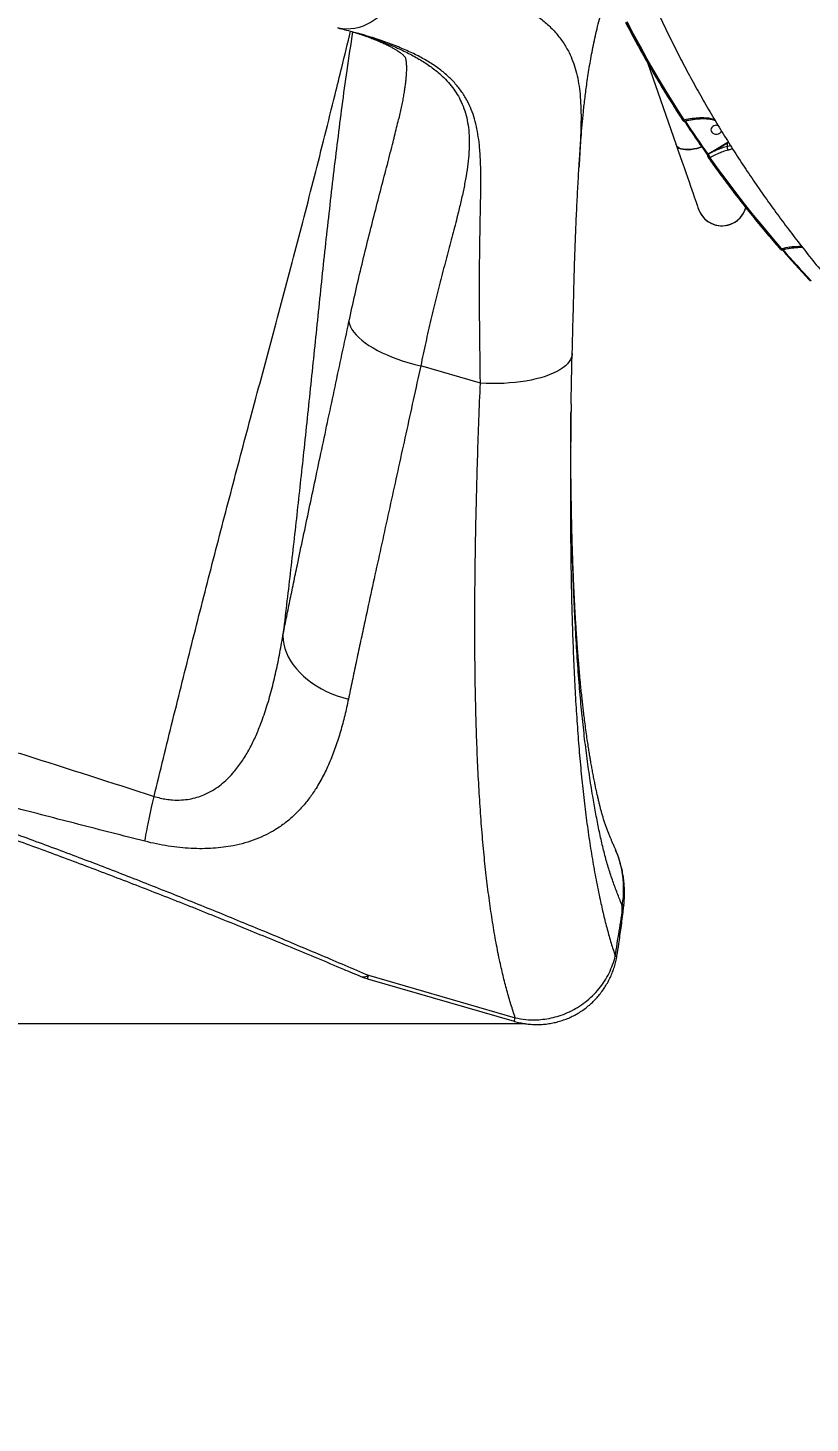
# Model space of a CAD drawing. Header units: millimetres. Extents: x -7151 to 6134, y -5040 to 5562.
# Drawn here: x -3624 to -2961, y -2077 to -895 of the extents above; entities that cross this region are included whole.
import ezdxf

# ---------------------------------------------------------------- set-up
doc = ezdxf.new("R2010")
doc.units = ezdxf.units.MM
for name, color, linetype in [('DIKOM_ОБЪЕКТ', 7, 'Continuous'), ('DIKOM_РАЗМЕР_ЗОНА', 7, 'Continuous'), ('DIKOM_РАЗМЕР_ОБЪЕКТА', 7, 'Continuous')]:
    doc.layers.add(name, color=color, linetype=linetype)
doc.styles.add('style1', font='arial.ttf', dxfattribs={"width": 0.8})
doc.dimstyles.new('1-50', dxfattribs={"dimtxt": 300, "dimasz": 200, "dimexe": 100, "dimexo": 0, "dimgap": 100, "dimtad": 1, "dimtxsty": 'style1', "dimcen": 200, "dimclrd": 7, "dimclre": 7, "dimclrt": 7, "dimadec": 1, "dimazin": 2, "dimtfac": 1, "dimtmove": 0, "dimatfit": 2, "dimfxl": 0, "dimlwd": 25, "dimlwe": 18, "dimarcsym": 0})

# ---------------------------------------------------------------- blocks, each defined once
blk = doc.blocks.new('*D0')
at = {"layer": 'Defpoints', "color": 0, "transparency": 16777216}
for p in [(4133.5, 168.7), (-4567.5, -1241.1), (4133.5, -4153.1)]:
    blk.add_point(p, dxfattribs=at)
at = {"layer": 'DIKOM_РАЗМЕР_ОБЪЕКТА', "color": 7, "lineweight": 18, "transparency": 16777216}
for p, q in [((4133.5, 168.7), (4133.5, -4253.1)), ((-4567.5, -1241.1), (-4567.5, -4253.1))]:
    blk.add_line(p, q, dxfattribs=at)
at = {"layer": 'DIKOM_РАЗМЕР_ОБЪЕКТА', "color": 7, "lineweight": 25, "transparency": 16777216}
blk.add_line((-4367.5, -4153.1), (3933.5, -4153.1), dxfattribs=at)
at = {"layer": 'DIKOM_РАЗМЕР_ОБЪЕКТА', "color": 7, "transparency": 16777216}
for points in [[(-4367.5, -4119.8), (-4367.5, -4186.5), (-4567.5, -4153.1)], [(3933.5, -4119.8), (3933.5, -4186.5), (4133.5, -4153.1)]]:
    blk.add_solid(points, dxfattribs=at)
at = {"layer": 'DIKOM_РАЗМЕР_ОБЪЕКТА', "color": 7, "transparency": 16777216, "insert": (150.6, -3899.9), "char_height": 300, "attachment_point": 5, "style": 'style1'}
blk.add_mtext('8700', dxfattribs=at)
blk = doc.blocks.new('*D1')
at = {"layer": 'Defpoints', "color": 0, "transparency": 16777216}
for p in [(-2392.4, 3674.7), (-6010.8, -1738.9), (-3202.9, -1738.9)]:
    blk.add_point(p, dxfattribs=at)
at = {"layer": 'DIKOM_РАЗМЕР_ОБЪЕКТА', "color": 7, "lineweight": 18, "transparency": 16777216}
for p, q in [((-2392.4, 3674.7), (-6110.8, 3674.7)), ((-3202.9, -1738.9), (-6110.8, -1738.9))]:
    blk.add_line(p, q, dxfattribs=at)
at = {"layer": 'DIKOM_РАЗМЕР_ОБЪЕКТА', "color": 7, "lineweight": 25, "transparency": 16777216}
blk.add_line((-6010.8, 3474.7), (-6010.8, -1538.9), dxfattribs=at)
at = {"layer": 'DIKOM_РАЗМЕР_ОБЪЕКТА', "color": 7, "transparency": 16777216}
for points in [[(-6044.2, 3474.7), (-5977.5, 3474.7), (-6010.8, 3674.7)], [(-6044.2, -1538.9), (-5977.5, -1538.9), (-6010.8, -1738.9)]]:
    blk.add_solid(points, dxfattribs=at)
at = {"layer": 'DIKOM_РАЗМЕР_ОБЪЕКТА', "color": 7, "transparency": 16777216, "insert": (-6264, 967.9), "char_height": 300, "attachment_point": 5, "rotation": 90, "style": 'style1'}
blk.add_mtext('5400', dxfattribs=at)
blk = doc.blocks.new('*D2')
at = {"layer": 'Defpoints', "color": 0, "transparency": 16777216}
for p in [(-3409.2, 5551.1), (-6701.2, -3742.7), (-3065.4, -3742.7)]:
    blk.add_point(p, dxfattribs=at)
at = {"layer": 'DIKOM_РАЗМЕР_ЗОНА', "color": 7, "lineweight": 18, "transparency": 16777216}
for p, q in [((-3409.2, 5551.1), (-6801.2, 5551.1)), ((-3065.4, -3742.7), (-6801.2, -3742.7))]:
    blk.add_line(p, q, dxfattribs=at)
at = {"layer": 'DIKOM_РАЗМЕР_ЗОНА', "color": 7, "lineweight": 25, "transparency": 16777216}
blk.add_line((-6701.2, 5351.1), (-6701.2, -3542.7), dxfattribs=at)
at = {"layer": 'DIKOM_РАЗМЕР_ЗОНА', "color": 7, "transparency": 16777216}
for points in [[(-6734.5, 5351.1), (-6667.8, 5351.1), (-6701.2, 5551.1)], [(-6734.5, -3542.7), (-6667.8, -3542.7), (-6701.2, -3742.7)]]:
    blk.add_solid(points, dxfattribs=at)
at = {"layer": 'DIKOM_РАЗМЕР_ЗОНА', "color": 7, "transparency": 16777216, "insert": (-6954.4, 885.9), "char_height": 300, "attachment_point": 5, "rotation": 90, "style": 'style1'}
blk.add_mtext('9300', dxfattribs=at)
blk = doc.blocks.new('*D3')
at = {"layer": 'Defpoints', "color": 0, "transparency": 16777216}
for p in [(6133.5, 253.2), (-5802.5, -2467.2), (6133.5, -4939.8)]:
    blk.add_point(p, dxfattribs=at)
at = {"layer": 'DIKOM_РАЗМЕР_ЗОНА', "color": 7, "lineweight": 18, "transparency": 16777216}
for p, q in [((6133.5, 253.2), (6133.5, -5039.8)), ((-5802.5, -2467.2), (-5802.5, -5039.8))]:
    blk.add_line(p, q, dxfattribs=at)
at = {"layer": 'DIKOM_РАЗМЕР_ЗОНА', "color": 7, "lineweight": 25, "transparency": 16777216}
blk.add_line((-5602.5, -4939.8), (5933.5, -4939.8), dxfattribs=at)
at = {"layer": 'DIKOM_РАЗМЕР_ЗОНА', "color": 7, "transparency": 16777216}
for points in [[(-5602.5, -4906.4), (-5602.5, -4973.1), (-5802.5, -4939.8)], [(5933.5, -4906.4), (5933.5, -4973.1), (6133.5, -4939.8)]]:
    blk.add_solid(points, dxfattribs=at)
at = {"layer": 'DIKOM_РАЗМЕР_ЗОНА', "color": 7, "transparency": 16777216, "insert": (186.6, -4686.6), "char_height": 300, "attachment_point": 5, "style": 'style1'}
blk.add_mtext('11950', dxfattribs=at)

msp = doc.modelspace()

# ---------------------------------------------------------------- linework, layer by layer
at = {"layer": 'DIKOM_ОБЪЕКТ', "color": 7, "linetype": 'Continuous', "lineweight": 15}
for p, q in [((-3343.772, -899.807), (-3344.45, -899.607)), ((-3099.321, -924.185), (-3074.931, -994.083)), ((-3310.236, -972.588), (-3310.087, -971.943)), ((-3069.563, -972.895), (-3069.569, -972.885)), ((-3068.735, -972.905), (-3068.088, -972.749)), ((-3067.896, -973.888), (-3067.479, -973.787)), ((-3067.479, -973.787), (-3067.488, -973.789)), ((-3042.476, -998.474), (-3031.575, -992.106)), ((-3031.291, -992.725), (-3042.192, -999.092)), ((-3031.575, -992.106), (-3030.749, -991.583)), ((-3031.331, -995.178), (-3031.291, -992.725)), ((-3030.405, -992.162), (-3031.291, -992.725)), ((-3048.187, -1001.852), (-3047.771, -1001.609)), ((-3047.489, -1002.177), (-3047.97, -1002.457)), ((-3047.771, -1001.609), (-3042.476, -998.474)), ((-3046.082, -1005.014), (-3046.622, -1005.329)), ((-3047.457, -1005.289), (-3047.426, -1005.334)), ((-2986.999, -1082.115), (-2987.006, -1082.105)), ((-2986.252, -1082.017), (-2985.582, -1081.855)), ((-2985.249, -1082.959), (-2984.973, -1082.893)), ((-2984.973, -1082.893), (-2984.988, -1082.895)), ((-3240.829, -1196.025), (-3291.383, -1181.372)), ((-3125.982, -1592.315), (-3126.216, -1591.792)), ((-3125.357, -1593.712), (-3126.184, -1591.778)), ((-3120.533, -1639.204), (-3120.537, -1639.245)), ((-3336.608, -1700.787), (-3212.11, -1736.873)), ((-3335.758, -1697.858), (-3211.261, -1733.944))]:
    msp.add_line(p, q, dxfattribs=at)
at = {"layer": 'DIKOM_ОБЪЕКТ', "color": 7, "linetype": 'Continuous', "lineweight": 15, "flags": 128}
for points in [[(-3299.613, -842.753), (-3301.13, -847.481), (-3302.867, -852.105), (-3304.816, -856.603), (-3306.967, -860.951), (-3309.309, -865.127), (-3311.829, -869.111), (-3314.516, -872.882), (-3317.356, -876.422), (-3320.333, -879.711), (-3323.434, -882.734), (-3326.643, -885.476), (-3329.943, -887.922), (-3333.318, -890.06), (-3336.75, -891.879), (-3340.223, -893.371), (-3343.718, -894.527), (-3347.218, -895.342), (-3350.706, -895.811), (-3354.163, -895.932), (-3357.573, -895.705), (-3360.917, -895.131), (-3361.62, -894.964)], [(-3117.065, -890.111), (-3111.524, -900.654), (-3105.838, -911.144), (-3100.009, -921.58), (-3094.037, -931.961), (-3087.923, -942.286), (-3081.667, -952.552), (-3075.271, -962.759), (-3068.735, -972.905)], [(-3068.088, -972.749), (-3074.638, -962.583), (-3081.048, -952.356), (-3087.317, -942.07), (-3093.443, -931.725), (-3099.428, -921.323), (-3105.268, -910.866), (-3110.964, -900.354), (-3116.515, -889.79)], [(-3068.735, -972.905), (-3068.902, -972.97), (-3069.062, -973.011), (-3069.21, -973.029), (-3069.341, -973.022), (-3069.449, -972.99), (-3069.53, -972.935), (-3069.563, -972.895)], [(-3067.355, -973.748), (-3065.018, -977.288), (-3062.665, -980.821), (-3060.294, -984.346), (-3057.906, -987.863), (-3055.502, -991.373), (-3053.081, -994.874), (-3050.642, -998.367), (-3048.187, -1001.852)], [(-3042.881, -977.897), (-3043.941, -978.488), (-3044.756, -979.305), (-3045.26, -980.28), (-3045.411, -981.336), (-3045.198, -982.386), (-3044.638, -983.345), (-3043.777, -984.137), (-3042.683, -984.695), (-3041.445, -984.977), (-3040.165, -984.957), (-3038.945, -984.639), (-3037.885, -984.048), (-3037.069, -983.232), (-3036.568, -982.264)], [(-3074.931, -994.083), (-3073.174, -999.119), (-3071.473, -1003.994), (-3069.834, -1008.691), (-3068.263, -1013.194), (-3066.765, -1017.487), (-3065.345, -1021.555), (-3064.01, -1025.382), (-3062.763, -1028.955), (-3061.609, -1032.262), (-3060.553, -1035.29), (-3059.597, -1038.03), (-3058.745, -1040.471), (-3058.001, -1042.604), (-3057.366, -1044.422), (-3056.844, -1045.918), (-3056.436, -1047.088), (-3056.143, -1047.926), (-3055.967, -1048.43), (-3055.909, -1048.598)], [(-3053.225, -995.896), (-3054.792, -996.376), (-3057.411, -997.05), (-3059.99, -997.554), (-3062.485, -997.881), (-3064.854, -998.025), (-3067.056, -997.982), (-3069.054, -997.755), (-3070.813, -997.346), (-3072.303, -996.764), (-3073.499, -996.017), (-3074.38, -995.118), (-3074.931, -994.083)], [(-3074.931, -994.083), (-3074.38, -995.118), (-3073.499, -996.017), (-3072.303, -996.764), (-3070.813, -997.346), (-3069.054, -997.755), (-3067.056, -997.982), (-3064.854, -998.025), (-3062.485, -997.881), (-3059.99, -997.554), (-3057.411, -997.05), (-3054.792, -996.376), (-3053.197, -995.887)], [(-3048.187, -1001.852), (-3048.351, -1001.922), (-3048.509, -1001.968), (-3048.655, -1001.99), (-3048.783, -1001.986), (-3048.889, -1001.957), (-3048.969, -1001.903), (-3048.994, -1001.873)], [(-2985.582, -1081.855), (-2993.601, -1072.503), (-3001.492, -1063.076), (-3009.253, -1053.575), (-3016.883, -1044.003), (-3024.383, -1034.359), (-3031.75, -1024.645), (-3038.983, -1014.863), (-3046.082, -1005.014)], [(-3046.622, -1005.329), (-3046.785, -1005.399), (-3046.942, -1005.446), (-3047.087, -1005.468), (-3047.215, -1005.465), (-3047.321, -1005.436), (-3047.401, -1005.383), (-3047.428, -1005.352)], [(-3046.622, -1005.329), (-3039.537, -1015.158), (-3032.319, -1024.92), (-3024.967, -1034.614), (-3017.484, -1044.238), (-3009.87, -1053.792), (-3002.126, -1063.274), (-2994.253, -1072.682), (-2986.252, -1082.017)], [(-2986.252, -1082.017), (-2986.406, -1082.098), (-2986.554, -1082.156), (-2986.691, -1082.189), (-2986.811, -1082.196), (-2986.91, -1082.175), (-2986.986, -1082.128), (-2986.999, -1082.115)], [(-2984.483, -1082.765), (-2981.564, -1086.098), (-2978.628, -1089.421), (-2975.676, -1092.734), (-2972.708, -1096.038), (-2969.724, -1099.331), (-2966.723, -1102.614), (-2963.707, -1105.887), (-2960.675, -1109.149)], [(-2960.675, -1109.149), (-2960.825, -1109.236), (-2960.969, -1109.298), (-2961.103, -1109.335), (-2961.22, -1109.345), (-2961.317, -1109.326), (-2961.39, -1109.281), (-2961.397, -1109.274)], [(-3352.214, -1143.847), (-3351.749, -1146.012), (-3350.914, -1148.225), (-3349.711, -1150.472), (-3348.148, -1152.742), (-3346.234, -1155.022), (-3343.979, -1157.3), (-3341.395, -1159.563), (-3338.497, -1161.8), (-3335.299, -1163.997), (-3331.82, -1166.144), (-3328.078, -1168.227), (-3324.094, -1170.236), (-3319.89, -1172.161), (-3315.487, -1173.989), (-3310.912, -1175.713), (-3306.188, -1177.321), (-3301.34, -1178.805), (-3296.397, -1180.158), (-3291.383, -1181.372)], [(-3163.098, -1170.993), (-3163.192, -1172.147), (-3163.63, -1174.048), (-3164.414, -1175.925), (-3165.544, -1177.768), (-3167.012, -1179.569), (-3168.811, -1181.318), (-3170.933, -1183.007), (-3173.366, -1184.627), (-3176.098, -1186.17), (-3179.116, -1187.629), (-3182.405, -1188.995), (-3185.947, -1190.263), (-3189.726, -1191.425), (-3193.723, -1192.476), (-3197.917, -1193.411), (-3202.286, -1194.225), (-3206.81, -1194.913), (-3211.466, -1195.474), (-3216.23, -1195.903), (-3221.079, -1196.198), (-3225.988, -1196.358), (-3230.933, -1196.383), (-3235.888, -1196.272), (-3240.829, -1196.025)], [(-3408.27, -1410.16), (-3408.04, -1413.74), (-3407.456, -1417.334), (-3406.521, -1420.923), (-3405.24, -1424.49), (-3403.618, -1428.016), (-3401.664, -1431.483), (-3399.39, -1434.872), (-3396.805, -1438.168), (-3393.923, -1441.352), (-3390.76, -1444.409), (-3387.331, -1447.322), (-3383.654, -1450.078), (-3379.747, -1452.661), (-3375.632, -1455.058), (-3371.328, -1457.258), (-3366.858, -1459.248), (-3362.246, -1461.02), (-3357.513, -1462.562), (-3352.686, -1463.869)], [(-3525.174, -1584.314), (-3524.765, -1581.682), (-3524.264, -1578.739), (-3523.674, -1575.501), (-3522.997, -1571.985), (-3522.238, -1568.212), (-3521.4, -1564.201), (-3520.489, -1559.975), (-3519.51, -1555.557), (-3518.466, -1550.972), (-3517.366, -1546.245)], [(-3335.758, -1697.858), (-3336.119, -1699.102), (-3336.382, -1700.008), (-3336.545, -1700.57), (-3336.607, -1700.785), (-3336.608, -1700.787)], [(-3212.11, -1736.873), (-3212.11, -1736.87), (-3212.048, -1736.656), (-3211.885, -1736.094), (-3211.622, -1735.187), (-3211.261, -1733.944)]]:
    msp.add_lwpolyline(points, dxfattribs=at)
at = {"layer": 'DIKOM_ОБЪЕКТ', "color": 7, "linetype": 'Continuous', "lineweight": 15}
for centre, radius, start, end in [((-3066.482, -972.515), 1.623, 188.308222, 231.706616), ((-3067.904, -972.625), 1.25, 273.174635, 296.047405), ((-3040.937, -982.863), 5.332, 70.741429, 111.379711), ((-3032.427, -992.873), 1.146, 7.434654, 41.989525), ((-3047.633, -1003.132), 0.754, 116.548634, 185.494536), ((-3048.72, -1002.434), 1.258, 11.81636, 40.995594), ((-3041.334, -1000.891), 6.288, 191.793789, 220.964026), ((-3043.321, -999.237), 1.139, 7.304555, 42.111239), ((-3036.081, -1041.68), 21, 199.235834, 344.819418), ((-3036.081, -1041.68), 21, 199.235834, 289.235834), ((-3036.081, -1041.68), 21, 289.235834, 344.736474), ((-2983.929, -1081.6), 1.673, 188.772725, 230.717038), ((-2984.998, -1082.091), 0.848, 261.251355, 307.399167), ((-3126.059, -1679.724), 1.867, 256.247994, 302.685805), ((-3339.926, -1691.941), 7.237, 252.704961, 305.15869), ((-3322.688, -1652.764), 50, 247.199127, 253.835784)]:
    msp.add_arc(centre, radius, start, end, dxfattribs=at)
for points, knots in [([(-3124.843, -797.445), (-3123.107, -802.295), (-3119.422, -812.594), (-3113.42, -828.226), (-3106.917, -844.369), (-3100.107, -860.415), (-3093.001, -876.363), (-3085.597, -892.209), (-3077.899, -907.949), (-3069.908, -923.578), (-3061.624, -939.091), (-3053.051, -954.486), (-3044.19, -969.756), (-3035.044, -984.899), (-3025.615, -999.909), (-3015.904, -1014.784), (-3005.914, -1029.517), (-2995.648, -1044.107), (-2985.108, -1058.547), (-2974.296, -1072.835), (-2963.216, -1086.965), (-2951.871, -1100.935), (-2940.262, -1114.739), (-2928.395, -1128.376), (-2916.264, -1141.833), (-2906.845, -1151.972), (-2901.448, -1157.605), (-2900.242, -1158.864)], [0, 0, 0, 0, 0.03638325, 0.07726683, 0.11818846, 0.15914987, 0.20015238, 0.24119659, 0.28228385, 0.32341536, 0.3645922, 0.40581425, 0.44708319, 0.4883993, 0.52976274, 0.57117464, 0.61263497, 0.65414324, 0.69570056, 0.73730659, 0.77896099, 0.82066335, 0.86241416, 0.90421242, 0.94605767, 0.98794927, 1, 1, 1, 1]), ([(-3299.613, -842.753), (-3293.895, -844.189), (-3282.454, -847.06), (-3266.445, -851.601), (-3251.219, -856.404), (-3236.951, -861.533), (-3223.689, -867.025), (-3211.768, -872.794), (-3201.179, -878.855), (-3191.869, -885.216), (-3183.623, -892.051), (-3176.489, -899.402), (-3170.457, -907.32), (-3165.82, -915.325), (-3162.341, -923.341), (-3159.779, -931.301), (-3157.868, -939.753), (-3156.543, -948.819), (-3155.777, -958.588), (-3155.498, -969.143), (-3155.625, -980.411), (-3156.089, -992.619), (-3156.66, -1003.392), (-3157.09, -1010.501), (-3157.231, -1012.845)], [0, 0, 0, 0, 0.04950512, 0.09904221, 0.14854516, 0.19930902, 0.25011061, 0.30087353, 0.34953872, 0.39823809, 0.44690472, 0.49678453, 0.5466992, 0.5965822, 0.63818893, 0.67983014, 0.72147154, 0.76307881, 0.80583132, 0.84862672, 0.89141729, 0.9341632, 0.97828932, 1, 1, 1, 1]), ([(-3157.259, -1013.395), (-3157.106, -1010.861), (-3156.781, -1005.461), (-3156.198, -996.866), (-3155.481, -987.343), (-3154.598, -976.965), (-3153.514, -965.793), (-3152.184, -953.908), (-3150.484, -940.871), (-3148.287, -926.712), (-3145.463, -911.438), (-3142.008, -895.543), (-3138.101, -880.252), (-3134.75, -868.384), (-3132.715, -862.053), (-3132.113, -860.184)], [0, 0, 0, 0, 0.05095528, 0.10856996, 0.17200631, 0.24088133, 0.31471164, 0.39290012, 0.47472716, 0.56983051, 0.66832351, 0.77037724, 0.87656008, 0.96353921, 1, 1, 1, 1]), ([(-3517.366, -1546.245), (-3512.106, -1524.642), (-3501.586, -1481.435), (-3485.477, -1417.042), (-3469.129, -1352.939), (-3452.529, -1289.144), (-3435.225, -1224.017), (-3417.307, -1157.556), (-3402.145, -1100.806), (-3390.229, -1055.23), (-3381.4, -1020.877), (-3372.653, -986.299), (-3364.989, -955.507), (-3357.733, -926.014), (-3353.336, -908.041), (-3350.818, -897.748)], [0, 0, 0, 0, 0.09876363, 0.19753515, 0.29631177, 0.39508782, 0.49385515, 0.60017562, 0.70649602, 0.759681, 0.81287198, 0.8660548, 0.91922866, 0.95374635, 1, 1, 1, 1]), ([(-3349.18, -898.245), (-3350.854, -909.139), (-3354.077, -930.115), (-3359.54, -970.524), (-3365.606, -1019.42), (-3372.166, -1077.542), (-3378.308, -1135.54), (-3384.261, -1193.383), (-3390.129, -1249.618), (-3396.067, -1304.243), (-3402.011, -1357.297), (-3406.184, -1392.539), (-3408.27, -1410.16)], [0, 0, 0, 0, 0.06337829, 0.12203255, 0.23490538, 0.34779965, 0.46071378, 0.57363035, 0.68652227, 0.79101334, 0.89550794, 1, 1, 1, 1]), ([(-3361.606, -894.972), (-3359.631, -895.468), (-3355.549, -896.492), (-3349.745, -898.054), (-3345.773, -899.153), (-3343.877, -899.72), (-3343.757, -899.755)], [0, 0, 0, 0, 0.31525358, 0.6518167, 0.97802145, 1, 1, 1, 1]), ([(-3350.03, -897.985), (-3349.828, -898.046), (-3347.801, -898.654), (-3344.219, -899.813), (-3339.343, -901.451), (-3334.844, -903.067), (-3330.685, -904.657), (-3326.866, -906.217), (-3323.381, -907.741), (-3320.347, -909.163), (-3317.721, -910.481), (-3315.37, -911.742), (-3313.197, -912.998), (-3311.26, -914.209), (-3309.609, -915.331), (-3308.231, -916.35), (-3307.113, -917.256), (-3306.234, -918.039), (-3305.578, -918.687), (-3305.121, -919.194), (-3304.839, -919.547), (-3304.692, -919.769), (-3304.706, -919.746), (-3304.615, -919.922), (-3304.448, -920.362), (-3304.269, -920.98), (-3304.119, -921.636), (-3303.966, -922.474), (-3303.815, -923.533), (-3303.672, -924.926), (-3303.563, -926.734), (-3303.517, -928.821), (-3303.546, -931.193), (-3303.663, -933.861), (-3303.876, -936.792), (-3304.195, -940.025), (-3304.625, -943.545), (-3305.181, -947.404), (-3305.868, -951.604), (-3306.694, -956.151), (-3307.659, -961.038), (-3308.784, -966.298), (-3309.59, -969.958), (-3310.055, -971.92), (-3310.061, -971.949)], [0, 0, 0, 0, 0.00286805, 0.02876459, 0.05418365, 0.07915979, 0.10373308, 0.1279505, 0.15186435, 0.17553794, 0.19587614, 0.21708391, 0.2400529, 0.26296043, 0.28588905, 0.30893834, 0.33225782, 0.3560428, 0.38055845, 0.40618544, 0.43351641, 0.46358959, 0.49865884, 0.53977711, 0.5724634, 0.60292291, 0.62427309, 0.64331125, 0.66168393, 0.68570327, 0.70906332, 0.73203319, 0.75486304, 0.77771265, 0.80087665, 0.82360631, 0.84688325, 0.87074104, 0.89521434, 0.9203269, 0.94609323, 0.97251805, 0.99959519, 1, 1, 1, 1]), ([(-3349.66, -898.085), (-3345.32, -899.438), (-3336.519, -902.184), (-3324.146, -906.62), (-3312.406, -911.375), (-3301.501, -916.486), (-3291.503, -921.996), (-3282.476, -927.946), (-3275.082, -933.883), (-3269.125, -939.726), (-3264.369, -945.377), (-3260.306, -951.343), (-3256.799, -957.918), (-3253.967, -965.168), (-3251.882, -973.151), (-3250.611, -981.642), (-3250.138, -990.661), (-3250.413, -1000.216), (-3251.357, -1010.154), (-3252.885, -1020.472), (-3254.904, -1031.153), (-3257.344, -1042.265), (-3260.48, -1055.233), (-3264.364, -1070.277), (-3268.975, -1087.612), (-3273.681, -1105.401), (-3278.323, -1123.571), (-3282.83, -1142.128), (-3287.224, -1161.351), (-3289.997, -1174.698), (-3291.383, -1181.372)], [0, 0, 0, 0, 0.03526339, 0.07151561, 0.10779303, 0.14403985, 0.18061812, 0.21722945, 0.2538029, 0.2823044, 0.31084405, 0.33938285, 0.36788311, 0.40028354, 0.43271187, 0.46511586, 0.49840958, 0.5317282, 0.56502661, 0.59764571, 0.63029681, 0.66295197, 0.6955767, 0.74034014, 0.78513858, 0.82990236, 0.87217965, 0.9144566, 0.95722838, 1, 1, 1, 1]), ([(-3117.945, -890.014), (-3116.579, -892.635), (-3112.618, -900.234), (-3105.843, -912.733), (-3097.525, -927.47), (-3088.92, -942.094), (-3080.186, -956.347), (-3073.673, -966.588), (-3070.145, -972.002), (-3069.563, -972.895)], [0, 0, 0, 0, 0.09301267, 0.2696567, 0.44629977, 0.62294603, 0.79959396, 0.96694581, 1, 1, 1, 1]), ([(-3240.829, -1196.025), (-3240.912, -1190.182), (-3241.077, -1178.493), (-3241.234, -1161.386), (-3241.475, -1143.462), (-3241.66, -1124.887), (-3241.613, -1105.829), (-3241.435, -1087.461), (-3241.161, -1069.862), (-3240.856, -1053.106), (-3240.548, -1037.424), (-3240.378, -1022.806), (-3240.6, -1009.176), (-3241.308, -997.362), (-3242.512, -987.162), (-3244.124, -978.371), (-3246.331, -970.059), (-3249.297, -961.96), (-3253.238, -954.128), (-3258.293, -946.592), (-3264.331, -939.567), (-3271.354, -933.039), (-3279.358, -926.993), (-3288.475, -921.339), (-3298.762, -916.055), (-3310.154, -911.084), (-3322.498, -906.463), (-3333.707, -902.716), (-3341.076, -900.586), (-3343.772, -899.807)], [0, 0, 0, 0, 0.03563538, 0.07128708, 0.1069231, 0.14995895, 0.19311768, 0.23634041, 0.27956441, 0.32272604, 0.36576375, 0.40743401, 0.44913125, 0.49079845, 0.5228853, 0.55500548, 0.58711969, 0.61919793, 0.65450593, 0.68994248, 0.72544027, 0.76093243, 0.7963557, 0.83165452, 0.86830686, 0.90506555, 0.94189593, 0.97874521, 1, 1, 1, 1]), ([(-3352.214, -1143.847), (-3350.521, -1136.08), (-3347.137, -1120.547), (-3341.837, -1097.836), (-3336.41, -1075.589), (-3330.946, -1054.015), (-3325.531, -1033.174), (-3320.275, -1013.077), (-3315.694, -995.192), (-3312.332, -981.731), (-3310.753, -974.842), (-3310.236, -972.588)], [0, 0, 0, 0, 0.1233523, 0.24670509, 0.37096692, 0.49522761, 0.61722923, 0.73928445, 0.86127513, 0.95460611, 1, 1, 1, 1]), ([(-3069.561, -972.88), (-3069.457, -973.035), (-3069.241, -973.36), (-3068.911, -973.676), (-3068.496, -973.886), (-3068.141, -973.947), (-3067.956, -973.887), (-3067.901, -973.869)], [0, 0, 0, 0, 0.25758804, 0.537737783, 0.747346586, 0.924783167, 1, 1, 1, 1]), ([(-3068.735, -972.905), (-3068.709, -972.953), (-3068.57, -973.211), (-3068.326, -973.588), (-3068.058, -973.879), (-3067.949, -973.87), (-3067.902, -973.866)], [0, 0, 0, 0, 0.076667771, 0.412008593, 0.741886011, 1, 1, 1, 1]), ([(-3068.088, -972.749), (-3065.862, -972.299), (-3061.345, -971.385), (-3055.397, -970.941), (-3050.762, -970.976), (-3048.4, -971.211), (-3047.437, -971.307)], [0, 0, 0, 0, 0.30724805, 0.62332666, 0.84634855, 1, 1, 1, 1]), ([(-3068.009, -974), (-3066.411, -976.418), (-3061.668, -983.592), (-3055.323, -992.881), (-3050.51, -999.72), (-3048.995, -1001.873)], [0, 0, 0, 0, 0.25828841, 0.76645799, 1, 1, 1, 1]), ([(-3067.481, -973.827), (-3066.627, -973.624), (-3064.601, -973.144), (-3061.425, -972.59), (-3057.985, -972.14), (-3054.627, -971.877), (-3051.396, -971.806), (-3048.693, -971.88), (-3047.146, -972.051), (-3046.566, -972.115)], [0, 0, 0, 0, 0.11566548, 0.27421627, 0.43306835, 0.59160233, 0.74932849, 0.90590052, 1, 1, 1, 1]), ([(-3047.437, -971.307), (-3046.119, -971.532), (-3044.365, -971.833), (-3042.676, -972.656), (-3042.254, -972.861)], [0, 0, 0, 0, 0.75068046, 1, 1, 1, 1]), ([(-3046.554, -972.072), (-3046.694, -972.038), (-3046.991, -971.966), (-3047.252, -971.649), (-3047.39, -971.404), (-3047.421, -971.34), (-3047.437, -971.307)], [0, 0, 0, 0, 0.40432443, 0.856590361, 0.924050693, 1, 1, 1, 1]), ([(-3046.566, -972.127), (-3046.175, -972.169), (-3045.114, -972.285), (-3043.556, -972.704), (-3042.411, -973.179), (-3041.946, -973.371)], [0, 0, 0, 0, 0.25730027, 0.69883855, 1, 1, 1, 1]), ([(-3048.993, -1001.878), (-3048.982, -1001.893), (-3048.921, -1001.974), (-3048.786, -1002.197), (-3048.617, -1002.521), (-3048.482, -1002.844), (-3048.413, -1003.065), (-3048.385, -1003.179), (-3048.385, -1003.194), (-3048.385, -1003.195)], [0, 0, 0, 0, 0.0450536, 0.23832816, 0.45726886, 0.68251241, 0.85874389, 0.99220803, 1, 1, 1, 1]), ([(-3048.371, -1003.202), (-3048.349, -1003.331), (-3048.292, -1003.67), (-3048.043, -1004.289), (-3047.738, -1004.902), (-3047.525, -1005.196), (-3047.457, -1005.289)], [0, 0, 0, 0, 0.19576284, 0.514417066, 0.845822067, 1, 1, 1, 1]), ([(-3048.187, -1001.852), (-3048.166, -1001.9), (-3048.124, -1001.995), (-3048.06, -1002.159), (-3048.008, -1002.314), (-3047.98, -1002.41), (-3047.971, -1002.452), (-3047.97, -1002.457)], [0, 0, 0, 0, 0.24423534, 0.4859771, 0.72454415, 0.96167102, 1, 1, 1, 1]), ([(-3047.97, -1002.457), (-3047.965, -1002.487), (-3047.93, -1002.703), (-3047.796, -1003.182), (-3047.485, -1003.928), (-3047.077, -1004.69), (-3046.774, -1005.117), (-3046.622, -1005.329)], [0, 0, 0, 0, 0.03878775, 0.27834253, 0.51863081, 0.75941937, 1, 1, 1, 1]), ([(-3042.192, -999.092), (-3042.463, -999.247), (-3043.819, -1000.021), (-3045.576, -1001.058), (-3047.076, -1001.935), (-3047.489, -1002.177)], [0, 0, 0, 0, 0.15331648, 0.76659472, 1, 1, 1, 1]), ([(-3030.902, -998.597), (-3032.341, -998.983), (-3035.166, -999.739), (-3039.722, -1001.614), (-3043.374, -1003.444), (-3045.513, -1004.684), (-3046.082, -1005.014)], [0, 0, 0, 0, 0.30289703, 0.59447478, 0.89202906, 1, 1, 1, 1]), ([(-3042.192, -999.092), (-3041.145, -998.611), (-3039.042, -997.643), (-3035.362, -996.237), (-3032.862, -995.58), (-3031.331, -995.178)], [0, 0, 0, 0, 0.27748753, 0.55730231, 1, 1, 1, 1]), ([(-3031.332, -995.183), (-3031.424, -995.403), (-3031.609, -995.843), (-3031.647, -996.671), (-3031.498, -997.509), (-3031.232, -998.118), (-3031.012, -998.456), (-3030.928, -998.564), (-3030.902, -998.597)], [0, 0, 0, 0, 0.22050298, 0.44098346, 0.66145304, 0.8819632, 0.96354791, 1, 1, 1, 1]), ([(-3031.332, -995.183), (-3031.332, -995.183), (-3030.318, -995.014), (-3029.599, -994.814), (-3028.88, -994.614)], [0, 0, 0, 0, 0.00047049, 1, 1, 1, 1]), ([(-3031.331, -995.178), (-3031.331, -995.179), (-3031.331, -995.18), (-3031.332, -995.182), (-3031.332, -995.183)], [0, 0, 0, 0, 0.70664724, 1, 1, 1, 1]), ([(-3027.222, -997.253), (-3027.523, -997.422), (-3028.46, -997.948), (-3029.915, -998.335), (-3030.902, -998.597)], [0, 0, 0, 0, 0.32117523, 1, 1, 1, 1]), ([(-3162.959, -1170.999), (-3162.904, -1168.692), (-3162.753, -1162.406), (-3162.499, -1152.28), (-3162.204, -1140.619), (-3161.907, -1129.12), (-3161.644, -1118.778), (-3161.405, -1109.664), (-3161.152, -1100.807), (-3160.856, -1091.271), (-3160.51, -1081.101), (-3160.142, -1071.157), (-3159.749, -1061.438), (-3159.334, -1051.945), (-3158.893, -1042.682), (-3158.429, -1033.639), (-3157.942, -1024.832), (-3157.529, -1017.904), (-3157.291, -1013.95), (-3157.224, -1012.845)], [0, 0, 0, 0, 0.0390189, 0.1063309, 0.17365976, 0.24092908, 0.30808595, 0.35704328, 0.40570901, 0.46989923, 0.53378079, 0.59738296, 0.66074192, 0.72389027, 0.7868616, 0.84968818, 0.91240126, 0.97552458, 1, 1, 1, 1]), ([(-3047.428, -1005.352), (-3045.67, -1007.808), (-3040.573, -1014.929), (-3031.93, -1026.613), (-3021.414, -1040.355), (-3010.629, -1053.953), (-2999.777, -1067.17), (-2991.84, -1076.524), (-2987.612, -1081.407), (-2986.999, -1082.115)], [0, 0, 0, 0, 0.09344486, 0.27091503, 0.44839015, 0.62586647, 0.80334356, 0.971482, 1, 1, 1, 1]), ([(-2986.996, -1082.097), (-2986.864, -1082.248), (-2986.578, -1082.573), (-2986.135, -1082.866), (-2985.645, -1083.029), (-2985.354, -1082.965), (-2985.255, -1082.943)], [0, 0, 0, 0, 0.27575792, 0.59475008, 0.86193576, 1, 1, 1, 1]), ([(-2986.252, -1082.017), (-2986.21, -1082.08), (-2986.034, -1082.345), (-2985.737, -1082.706), (-2985.43, -1082.963), (-2985.306, -1082.944), (-2985.254, -1082.936)], [0, 0, 0, 0, 0.10456459, 0.44012843, 0.76127458, 1, 1, 1, 1]), ([(-2985.582, -1081.855), (-2983.19, -1081.389), (-2978.34, -1080.445), (-2972.618, -1079.98), (-2969.457, -1080.06), (-2968.547, -1080.083)], [0, 0, 0, 0, 0.40929983, 0.83011926, 1, 1, 1, 1]), ([(-2985.227, -1082.866), (-2983.201, -1085.176), (-2977.327, -1091.874), (-2969.38, -1100.676), (-2963.393, -1107.125), (-2961.397, -1109.275)], [0, 0, 0, 0, 0.25979167, 0.75322284, 1, 1, 1, 1]), ([(-2984.974, -1082.96), (-2984.452, -1082.831), (-2982.715, -1082.404), (-2979.772, -1081.859), (-2976.172, -1081.322), (-2972.644, -1080.988), (-2969.888, -1080.832), (-2968.363, -1080.855), (-2967.937, -1080.861)], [0, 0, 0, 0, 0.08901495, 0.29592588, 0.50392344, 0.71219379, 0.91960934, 1, 1, 1, 1]), ([(-3408.27, -1410.16), (-3407.303, -1405.333), (-3405.37, -1395.681), (-3402.328, -1380.787), (-3399.192, -1365.59), (-3395.442, -1347.598), (-3391.041, -1326.634), (-3385.946, -1302.495), (-3380.703, -1277.752), (-3375.296, -1252.267), (-3369.735, -1226.056), (-3364.016, -1199.136), (-3358.187, -1171.764), (-3354.204, -1153.15), (-3352.214, -1143.847)], [0, 0, 0, 0, 0.06259797, 0.12519566, 0.18793502, 0.25067419, 0.34336931, 0.43612261, 0.52887715, 0.6215736, 0.71614978, 0.81078392, 0.90542096, 1, 1, 1, 1]), ([(-3291.383, -1181.372), (-3293.518, -1191.065), (-3297.788, -1210.457), (-3304.043, -1238.963), (-3310.186, -1266.998), (-3316.24, -1294.663), (-3322.207, -1321.923), (-3328.065, -1348.738), (-3333.759, -1374.896), (-3338.642, -1397.463), (-3342.765, -1416.669), (-3346.184, -1432.733), (-3349.508, -1448.507), (-3351.627, -1458.748), (-3352.686, -1463.869)], [0, 0, 0, 0, 0.0928398, 0.18573518, 0.27863097, 0.37147046, 0.46614842, 0.56088531, 0.65562212, 0.75029977, 0.81265728, 0.87501505, 0.93750747, 1, 1, 1, 1]), ([(-3163.934, -1213.662), (-3163.922, -1212.763), (-3163.847, -1207.365), (-3163.656, -1197.08), (-3163.375, -1183.754), (-3163.161, -1174.899), (-3163.066, -1170.963)], [0, 0, 0, 0, 0.06412653, 0.3851033, 0.72669118, 1, 1, 1, 1]), ([(-3211.261, -1733.944), (-3212.501, -1730.244), (-3214.98, -1722.844), (-3218.429, -1710.83), (-3221.676, -1698.153), (-3224.872, -1684.009), (-3227.963, -1668.29), (-3230.906, -1650.86), (-3233.556, -1632.528), (-3235.921, -1613.321), (-3238.034, -1593.064), (-3239.887, -1571.734), (-3241.478, -1549.326), (-3242.797, -1526.068), (-3243.851, -1502.001), (-3244.644, -1477.389), (-3245.184, -1452.273), (-3245.493, -1426.699), (-3245.585, -1400.452), (-3245.475, -1373.573), (-3245.168, -1345.826), (-3244.678, -1317.203), (-3244.003, -1287.714), (-3243.142, -1257.66), (-3242.107, -1227.135), (-3241.255, -1206.392), (-3240.829, -1196.025)], [0, 0, 0, 0, 0.0360071, 0.07201414, 0.10813725, 0.14426042, 0.18642156, 0.22861773, 0.27082548, 0.31302148, 0.35518261, 0.39856774, 0.44199107, 0.48542715, 0.5288503, 0.57223544, 0.61437226, 0.65654424, 0.69872793, 0.74089986, 0.78303663, 0.82640375, 0.86980938, 0.91322762, 0.95663312, 1, 1, 1, 1]), ([(-3163.919, -1213.521), (-3163.993, -1217.749), (-3164.085, -1223.074), (-3164.134, -1228.28), (-3164.144, -1229.353)], [0, 0, 0, 0, 0.79405428, 1, 1, 1, 1]), ([(-3164.144, -1229.353), (-3164.233, -1237.426), (-3164.422, -1254.647), (-3164.527, -1280.471), (-3164.508, -1307.153), (-3164.331, -1333.548), (-3163.979, -1359.639), (-3163.439, -1385.141), (-3162.701, -1410.014), (-3161.76, -1434.034), (-3160.61, -1457.198), (-3159.257, -1479.514), (-3157.683, -1501.149), (-3155.881, -1522.07), (-3153.829, -1542.456), (-3151.501, -1562.22), (-3148.882, -1581.315), (-3145.999, -1599.596), (-3142.856, -1617.075), (-3139.672, -1632.701), (-3136.51, -1646.657), (-3133.394, -1658.992), (-3130.089, -1670.722), (-3127.698, -1677.932), (-3126.503, -1681.537)], [0, 0, 0, 0, 0.04096916, 0.08739193, 0.13377642, 0.18150808, 0.22928153, 0.2770693, 0.32484347, 0.37257578, 0.41915814, 0.46577834, 0.51241176, 0.55903297, 0.605616, 0.65352097, 0.70146324, 0.74942532, 0.7973816, 0.84529853, 0.88390826, 0.9225168, 0.96125877, 1, 1, 1, 1]), ([(-3164.225, -1250.151), (-3164.224, -1250.165), (-3164.221, -1250.215), (-3164.221, -1249.843), (-3164.223, -1248.578), (-3164.223, -1247.23), (-3164.222, -1246.051), (-3164.221, -1244.871), (-3164.219, -1243.57), (-3164.215, -1241.99), (-3164.207, -1239.407), (-3164.189, -1235.876), (-3164.155, -1231.184), (-3164.11, -1226.599), (-3164.068, -1222.818), (-3164.038, -1220.74), (-3164.028, -1220.022)], [0, 0, 0, 0, 0.01395692, 0.05133532, 0.10554975, 0.15364192, 0.19362786, 0.22664546, 0.26746658, 0.31849692, 0.37798854, 0.51425055, 0.65251582, 0.81506962, 0.93611273, 1, 1, 1, 1]), ([(-3125.916, -1592.286), (-3126.259, -1591.494), (-3127.011, -1589.751), (-3128.161, -1587.05), (-3129.296, -1584.351), (-3130.27, -1581.989), (-3131.026, -1580.124), (-3131.608, -1578.667), (-3132.156, -1577.277), (-3132.708, -1575.85), (-3133.299, -1574.293), (-3133.87, -1572.757), (-3134.441, -1571.181), (-3134.992, -1569.621), (-3135.555, -1567.981), (-3136.118, -1566.291), (-3136.645, -1564.652), (-3137.119, -1563.126), (-3137.517, -1561.803), (-3137.903, -1560.482), (-3138.297, -1559.096), (-3138.703, -1557.612), (-3139.086, -1556.157), (-3139.424, -1554.84), (-3139.758, -1553.506), (-3140.103, -1552.095), (-3140.482, -1550.512), (-3140.982, -1548.372), (-3141.657, -1545.403), (-3142.492, -1541.602), (-3143.348, -1537.558), (-3144.209, -1533.333), (-3145.072, -1528.927), (-3145.913, -1524.461), (-3146.589, -1520.723), (-3147.082, -1517.912), (-3147.426, -1515.92), (-3147.75, -1514.014), (-3148.089, -1511.98), (-3148.579, -1508.999), (-3149.233, -1504.879), (-3150.069, -1499.391), (-3150.965, -1493.191), (-3151.869, -1486.576), (-3152.681, -1480.274), (-3153.38, -1474.56), (-3153.985, -1469.377), (-3154.567, -1464.175), (-3155.153, -1458.669), (-3155.701, -1453.276), (-3156.201, -1448.114), (-3156.641, -1443.384), (-3157.055, -1438.748), (-3157.429, -1434.379), (-3157.739, -1430.637), (-3157.982, -1427.614), (-3158.171, -1425.205), (-3158.35, -1422.889), (-3158.541, -1420.354), (-3158.762, -1417.351), (-3158.991, -1414.164), (-3159.22, -1410.864), (-3159.446, -1407.523), (-3159.683, -1403.9), (-3159.918, -1400.18), (-3160.131, -1396.68), (-3160.314, -1393.581), (-3160.465, -1390.977), (-3160.601, -1388.553), (-3160.734, -1386.131), (-3160.879, -1383.42), (-3161.036, -1380.41), (-3161.205, -1377.061), (-3161.389, -1373.269), (-3161.59, -1368.964), (-3161.805, -1364.105), (-3161.996, -1359.553), (-3162.153, -1355.625), (-3162.264, -1352.708), (-3162.353, -1350.34), (-3162.417, -1348.575), (-3162.467, -1347.155), (-3162.517, -1345.744), (-3162.576, -1344.016), (-3162.648, -1341.869), (-3162.741, -1339.031), (-3162.854, -1335.417), (-3162.986, -1330.938), (-3163.129, -1325.777), (-3163.288, -1319.592), (-3163.458, -1312.294), (-3163.632, -1303.787), (-3163.799, -1294.309), (-3163.953, -1283.835), (-3164.085, -1272.334), (-3164.18, -1261.021), (-3164.208, -1253.474), (-3164.22, -1250.163)], [0, 0, 0, 0, 0.01134801, 0.02497291, 0.03886514, 0.05038889, 0.05954444, 0.06675169, 0.07348122, 0.08176502, 0.09000448, 0.0995658, 0.10782352, 0.11668224, 0.12592149, 0.1355447, 0.14508498, 0.15314866, 0.16058842, 0.16684055, 0.17433897, 0.18232443, 0.18945959, 0.19571559, 0.20108832, 0.20791897, 0.21447068, 0.22117853, 0.23405225, 0.24905179, 0.26400885, 0.27862687, 0.29466105, 0.31074597, 0.32507219, 0.33272927, 0.3389888, 0.34492915, 0.35159561, 0.35898947, 0.37400427, 0.39132003, 0.41092948, 0.43150017, 0.4514286, 0.46704059, 0.48149405, 0.49610602, 0.51126746, 0.52765491, 0.54065246, 0.55336843, 0.56580251, 0.57765214, 0.58789297, 0.59513183, 0.60119178, 0.60655867, 0.61299267, 0.62065413, 0.62950594, 0.63721168, 0.64557264, 0.65458931, 0.66424995, 0.67316459, 0.68038606, 0.68698565, 0.69217616, 0.69801662, 0.70454296, 0.71175568, 0.71966048, 0.72851977, 0.7387589, 0.7501572, 0.76271576, 0.77058151, 0.77746462, 0.78289888, 0.78688418, 0.78957278, 0.79254778, 0.79646433, 0.80132217, 0.80712157, 0.8156957, 0.82574233, 0.83726297, 0.85025912, 0.86692155, 0.88551882, 0.90605638, 0.92854167, 0.95297852, 0.97936887, 1, 1, 1, 1]), ([(-3120.569, -1639.165), (-3121.85, -1635.96), (-3124.41, -1629.556), (-3128.117, -1619.552), (-3131.652, -1609.048), (-3134.953, -1597.876), (-3137.944, -1585.827), (-3140.673, -1573.045), (-3143.251, -1559.815), (-3145.871, -1544.936), (-3148.485, -1528.275), (-3151.036, -1509.679), (-3153.334, -1490.387), (-3155.376, -1470.409), (-3157.248, -1448.978), (-3158.931, -1426.039), (-3160.407, -1401.541), (-3161.623, -1376.353), (-3162.588, -1350.517), (-3163.314, -1324.073), (-3163.818, -1297.019), (-3164.128, -1272.385), (-3164.182, -1256.545), (-3164.205, -1250.123)], [0, 0, 0, 0, 0.04053972, 0.08101585, 0.1214111, 0.1617333, 0.20202358, 0.24231121, 0.28257321, 0.32279645, 0.37329273, 0.4236963, 0.47399231, 0.52417129, 0.57424804, 0.63004142, 0.68573493, 0.74131219, 0.79675427, 0.85205388, 0.90725404, 0.96239725, 1, 1, 1, 1]), ([(-4170.424, -1356.922), (-4133.983, -1366.353), (-4079.319, -1380.499), (-4006.503, -1399.687), (-3952.136, -1414.312), (-3898.043, -1429.255), (-3844.231, -1444.575), (-3790.547, -1460.382), (-3736.458, -1476.776), (-3681.968, -1493.7), (-3608.746, -1516.871), (-3553.919, -1534.495), (-3517.366, -1546.245)], [0, 0, 0, 0, 0.16609512, 0.24914874, 0.3322026, 0.41442099, 0.49663771, 0.57891275, 0.66118916, 0.74588519, 0.83058255, 1, 1, 1, 1]), ([(-4406.963, -1387.369), (-4395.215, -1389.273), (-4371.717, -1393.08), (-4336.222, -1398.989), (-4300.518, -1405.09), (-4264.603, -1411.429), (-4228.5, -1418.031), (-4192.23, -1424.925), (-4155.811, -1432.142), (-4119.266, -1439.703), (-4082.663, -1447.617), (-4046.03, -1455.904), (-4009.387, -1464.584), (-3972.757, -1473.665), (-3936.168, -1483.148), (-3899.179, -1493.166), (-3861.816, -1503.746), (-3824.105, -1514.895), (-3786.543, -1526.468), (-3747.392, -1539.017), (-3706.701, -1552.607), (-3664.527, -1567.271), (-3622.65, -1582.375), (-3581.105, -1597.869), (-3539.658, -1613.811), (-3498.325, -1630.163), (-3457.102, -1646.869), (-3416.256, -1663.764), (-3375.767, -1680.781), (-3349.092, -1692.167), (-3335.758, -1697.858)], [0, 0, 0, 0, 0.03297258, 0.06594842, 0.09892093, 0.1320198, 0.16512271, 0.19822138, 0.23144107, 0.26466966, 0.29789795, 0.33111683, 0.36434187, 0.3975764, 0.43081103, 0.46403577, 0.49854537, 0.53306687, 0.5675884, 0.60209831, 0.64150129, 0.68092722, 0.72036286, 0.75979224, 0.79919751, 0.83934308, 0.87950797, 0.91968167, 0.95985052, 1, 1, 1, 1]), ([(-4402.162, -1391.577), (-4396.457, -1392.537), (-4382.783, -1394.838), (-4361.115, -1398.537), (-4337.212, -1402.667), (-4313.587, -1406.821), (-4290.2, -1411.013), (-4267.051, -1415.246), (-4243.936, -1419.562), (-4220.877, -1423.963), (-4197.898, -1428.447), (-4175.021, -1433.016), (-4152.267, -1437.671), (-4129.656, -1442.411), (-4107.206, -1447.236), (-4084.934, -1452.146), (-4062.856, -1457.141), (-4040.986, -1462.221), (-4019.328, -1467.387), (-3997.771, -1472.667), (-3976.235, -1478.077), (-3954.673, -1483.632), (-3933.148, -1489.318), (-3911.684, -1495.128), (-3890.28, -1501.065), (-3868.932, -1507.131), (-3847.659, -1513.32), (-3826.447, -1519.637), (-3805.262, -1526.09), (-3784.062, -1532.69), (-3762.85, -1539.436), (-3741.657, -1546.316), (-3720.517, -1553.32), (-3699.463, -1560.435), (-3678.44, -1567.678), (-3657.409, -1575.06), (-3636.317, -1582.596), (-3615.186, -1590.275), (-3594.011, -1598.094), (-3572.788, -1606.052), (-3551.511, -1614.147), (-3530.176, -1622.375), (-3508.777, -1630.735), (-3487.311, -1639.223), (-3465.773, -1647.836), (-3444.159, -1656.571), (-3422.464, -1665.424), (-3400.68, -1674.393), (-3378.808, -1683.471), (-3359.248, -1691.638), (-3347.022, -1696.778), (-3342.08, -1698.855)], [0, 0, 0, 0, 0.0161723, 0.03876677, 0.06115379, 0.08344679, 0.10504742, 0.12658519, 0.1480426, 0.1694015, 0.19064621, 0.21176169, 0.23273293, 0.25354751, 0.27419351, 0.29466071, 0.31493968, 0.33502199, 0.35490035, 0.37459543, 0.39441479, 0.41426076, 0.43406613, 0.45383606, 0.47357737, 0.49329653, 0.51300143, 0.5326364, 0.55230508, 0.57205953, 0.59187482, 0.61172623, 0.63158725, 0.65142618, 0.67122104, 0.69118615, 0.71125439, 0.73143389, 0.7517327, 0.77215761, 0.79271698, 0.81341835, 0.8342688, 0.85527574, 0.87644651, 0.89778764, 0.91930623, 0.94100824, 0.96291067, 0.98500642, 1, 1, 1, 1]), ([(-3525.174, -1584.314), (-3543.887, -1579.549), (-3581.313, -1570.021), (-3637.415, -1555.441), (-3693.478, -1540.594), (-3749.058, -1525.534), (-3804.131, -1510.23), (-3858.697, -1494.641), (-3913.152, -1478.605), (-3967.534, -1462.164), (-4021.828, -1445.375), (-4076.049, -1428.274), (-4130.179, -1410.935), (-4166.197, -1399.204), (-4184.206, -1393.338)], [0, 0, 0, 0, 0.08449408, 0.16898844, 0.25351358, 0.33803861, 0.42062966, 0.50322051, 0.58589423, 0.66856871, 0.75140902, 0.83424919, 0.91712484, 1, 1, 1, 1]), ([(-3517.366, -1546.245), (-3515.655, -1546.745), (-3512.227, -1547.747), (-3507.018, -1548.737), (-3500.982, -1549.426), (-3494.38, -1549.469), (-3487.435, -1548.652), (-3481.044, -1547.131), (-3476.254, -1545.407), (-3471.342, -1543.2), (-3466.358, -1540.435), (-3460.581, -1536.304), (-3455.351, -1531.692), (-3449.622, -1525.648), (-3443.661, -1517.97), (-3437.75, -1508.49), (-3432.628, -1498.473), (-3427.614, -1486.806), (-3422.783, -1473.417), (-3418.271, -1458.22), (-3414.425, -1442.564), (-3411.098, -1426.554), (-3409.212, -1415.622), (-3408.27, -1410.16)], [0, 0, 0, 0, 0.021553965, 0.043176917, 0.064730585, 0.09702469, 0.127436995, 0.158002765, 0.188484151, 0.201156915, 0.238099096, 0.275186746, 0.312350201, 0.349397745, 0.409641223, 0.470032437, 0.530512052, 0.59087607, 0.672590964, 0.75439696, 0.836289568, 0.918198719, 1, 1, 1, 1]), ([(-3352.686, -1463.869), (-3353.69, -1468.526), (-3355.7, -1477.851), (-3359.288, -1491.28), (-3363.409, -1504.256), (-3368.182, -1516.673), (-3373.681, -1528.477), (-3379.516, -1538.763), (-3385.56, -1547.646), (-3391.695, -1555.254), (-3398.523, -1562.328), (-3406.103, -1568.796), (-3414.087, -1574.313), (-3422.413, -1578.92), (-3430.99, -1582.69), (-3440.277, -1585.814), (-3449.547, -1588.048), (-3458.642, -1589.504), (-3467.386, -1590.342), (-3476.513, -1590.669), (-3485.918, -1590.466), (-3495.559, -1589.712), (-3505.353, -1588.431), (-3515.265, -1586.681), (-3521.876, -1585.102), (-3525.174, -1584.314)], [0, 0, 0, 0, 0.0602971, 0.1207315, 0.18119619, 0.24161159, 0.30193222, 0.36215284, 0.40869263, 0.45536645, 0.5020401, 0.54862583, 0.5950917, 0.63483254, 0.67469526, 0.71451342, 0.7541937, 0.78514985, 0.8162153, 0.84725649, 0.87818308, 0.90857158, 0.93909686, 0.96961845, 1, 1, 1, 1]), ([(-3120.569, -1639.165), (-3120.569, -1639.165), (-3120.569, -1637.196), (-3119.596, -1633.407), (-3119.416, -1627.525), (-3119.397, -1621.638), (-3119.883, -1615.245), (-3120.889, -1608.439), (-3122.657, -1601.243), (-3124.364, -1595.846), (-3125.696, -1592.939), (-3125.982, -1592.315)], [0, 0, 0, 0, 0.00000245, 0.12128737, 0.24257148, 0.36607886, 0.48958559, 0.64361237, 0.79762488, 0.95656976, 1, 1, 1, 1]), ([(-3119.238, -1638.712), (-3119.132, -1637.656), (-3118.845, -1634.805), (-3118.672, -1630.18), (-3118.706, -1624.893), (-3119.027, -1619.724), (-3119.615, -1614.669), (-3120.491, -1609.634), (-3121.662, -1604.586), (-3123.188, -1599.51), (-3124.345, -1596.072), (-3125.078, -1594.365), (-3125.103, -1594.304)], [0, 0, 0, 0, 0.07040378, 0.19002915, 0.30673686, 0.42102358, 0.53334457, 0.64408529, 0.75985267, 0.87678562, 0.99563145, 1, 1, 1, 1]), ([(-3126.503, -1681.537), (-3125.46, -1674.508), (-3123.372, -1660.444), (-3120.537, -1646.37), (-3120.537, -1639.245), (-3120.537, -1639.245)], [0, 0, 0, 0, 0.49974983, 0.99999721, 1, 1, 1, 1]), ([(-3125.11, -1681.284), (-3124.567, -1677.974), (-3123.274, -1670.095), (-3121.501, -1657.154), (-3120.127, -1646.325), (-3119.44, -1640.078), (-3119.308, -1638.877)], [0, 0, 0, 0, 0.23505263, 0.55952818, 0.91529072, 1, 1, 1, 1]), ([(-3120.533, -1639.204), (-3120.544, -1639.199), (-3120.557, -1639.194), (-3120.567, -1639.17), (-3120.569, -1639.165)], [0, 0, 0, 0, 0.77878247, 1, 1, 1, 1]), ([(-3119.366, -1638.869), (-3119.323, -1638.912), (-3119.217, -1639.02), (-3119.684, -1639.124), (-3120.25, -1639.177), (-3120.533, -1639.204)], [0, 0, 0, 0, 0.24661578, 0.62330823, 1, 1, 1, 1]), ([(-3212.113, -1736.864), (-3212.05, -1736.885), (-3210.496, -1737.392), (-3207.358, -1738.099), (-3202.712, -1738.963), (-3197.988, -1739.473), (-3193.248, -1739.665), (-3188.556, -1739.524), (-3183.925, -1739.069), (-3179.342, -1738.303), (-3174.786, -1737.217), (-3170.325, -1735.822), (-3166.018, -1734.139), (-3161.873, -1732.188), (-3157.864, -1729.963), (-3153.975, -1727.448), (-3150.248, -1724.663), (-3146.749, -1721.653), (-3143.485, -1718.441), (-3140.446, -1715.031), (-3137.61, -1711.392), (-3134.993, -1707.534), (-3132.64, -1703.51), (-3130.565, -1699.355), (-3128.772, -1695.086), (-3127.238, -1690.681), (-3126.014, -1686.134), (-3125.29, -1682.988), (-3125.065, -1681.353), (-3125.056, -1681.289)], [0, 0, 0, 0, 0.00170463, 0.04200337, 0.08242946, 0.12311546, 0.16395138, 0.20422563, 0.24361739, 0.28340186, 0.32351467, 0.36385633, 0.40340192, 0.44221662, 0.48146778, 0.52112108, 0.56112164, 0.60091177, 0.63962686, 0.67868983, 0.71817941, 0.75808694, 0.79836828, 0.83786366, 0.87734159, 0.91725426, 0.9575941, 0.99833734, 1, 1, 1, 1]), ([(-3211.261, -1733.944), (-3208.289, -1734.491), (-3202.347, -1735.587), (-3193.886, -1735.755), (-3186.132, -1735.079), (-3179.134, -1733.752), (-3172.106, -1731.693), (-3165.148, -1728.83), (-3158.364, -1725.16), (-3151.87, -1720.706), (-3145.803, -1715.444), (-3140.272, -1709.429), (-3135.53, -1702.938), (-3131.658, -1696.066), (-3128.555, -1688.953), (-3127.186, -1684.007), (-3126.503, -1681.537)], [0, 0, 0, 0, 0.08247585, 0.1649476, 0.22897741, 0.29317858, 0.35720661, 0.42641849, 0.49584192, 0.56505425, 0.63888216, 0.71296879, 0.78680221, 0.85779112, 0.92900748, 1, 1, 1, 1])]:
    msp.add_open_spline(points, degree=3, knots=knots, dxfattribs=at)

# ---------------------------------------------------------------- dimensions: what is measured, and where the dimension line sits
at = {"layer": 'DIKOM_РАЗМЕР_ЗОНА'}
dim = msp.add_linear_dim(base=(-6701.172, -3742.74), p1=(-3409.242, 5551.127), p2=(-3065.405, -3742.74), angle=90, text='9300', dimstyle='1-50', dxfattribs=at)
dim.commit()
dim.dimension.update_dxf_attribs({"geometry": '*D2', "text_midpoint": (-6701.172, 885.879), "dimtype": 160})
dim = msp.add_linear_dim(base=(6133.546, -4939.778), p1=(-5802.455, -2467.185), p2=(6133.546, 253.243), text='11950', dimstyle='1-50', dxfattribs=at)
dim.commit()
dim.dimension.update_dxf_attribs({"geometry": '*D3', "text_midpoint": (186.606, -4939.778), "dimtype": 160})
at = {"layer": 'DIKOM_РАЗМЕР_ОБЪЕКТА'}
dim = msp.add_linear_dim(base=(-6010.843, -1738.877), p1=(-2392.449, 3674.75), p2=(-3202.885, -1738.877), angle=90, text='5400', dimstyle='1-50', dxfattribs=at)
dim.commit()
dim.dimension.update_dxf_attribs({"geometry": '*D1', "text_midpoint": (-6010.843, 967.936), "dimtype": 160})
dim = msp.add_linear_dim(base=(4133.546, -4153.121), p1=(-4567.472, -1241.128), p2=(4133.546, 168.743), text='8700', dimstyle='1-50', dxfattribs=at)
dim.commit()
dim.dimension.update_dxf_attribs({"geometry": '*D0', "text_midpoint": (150.606, -4153.121), "dimtype": 160})

doc.saveas('drawing.dxf')
